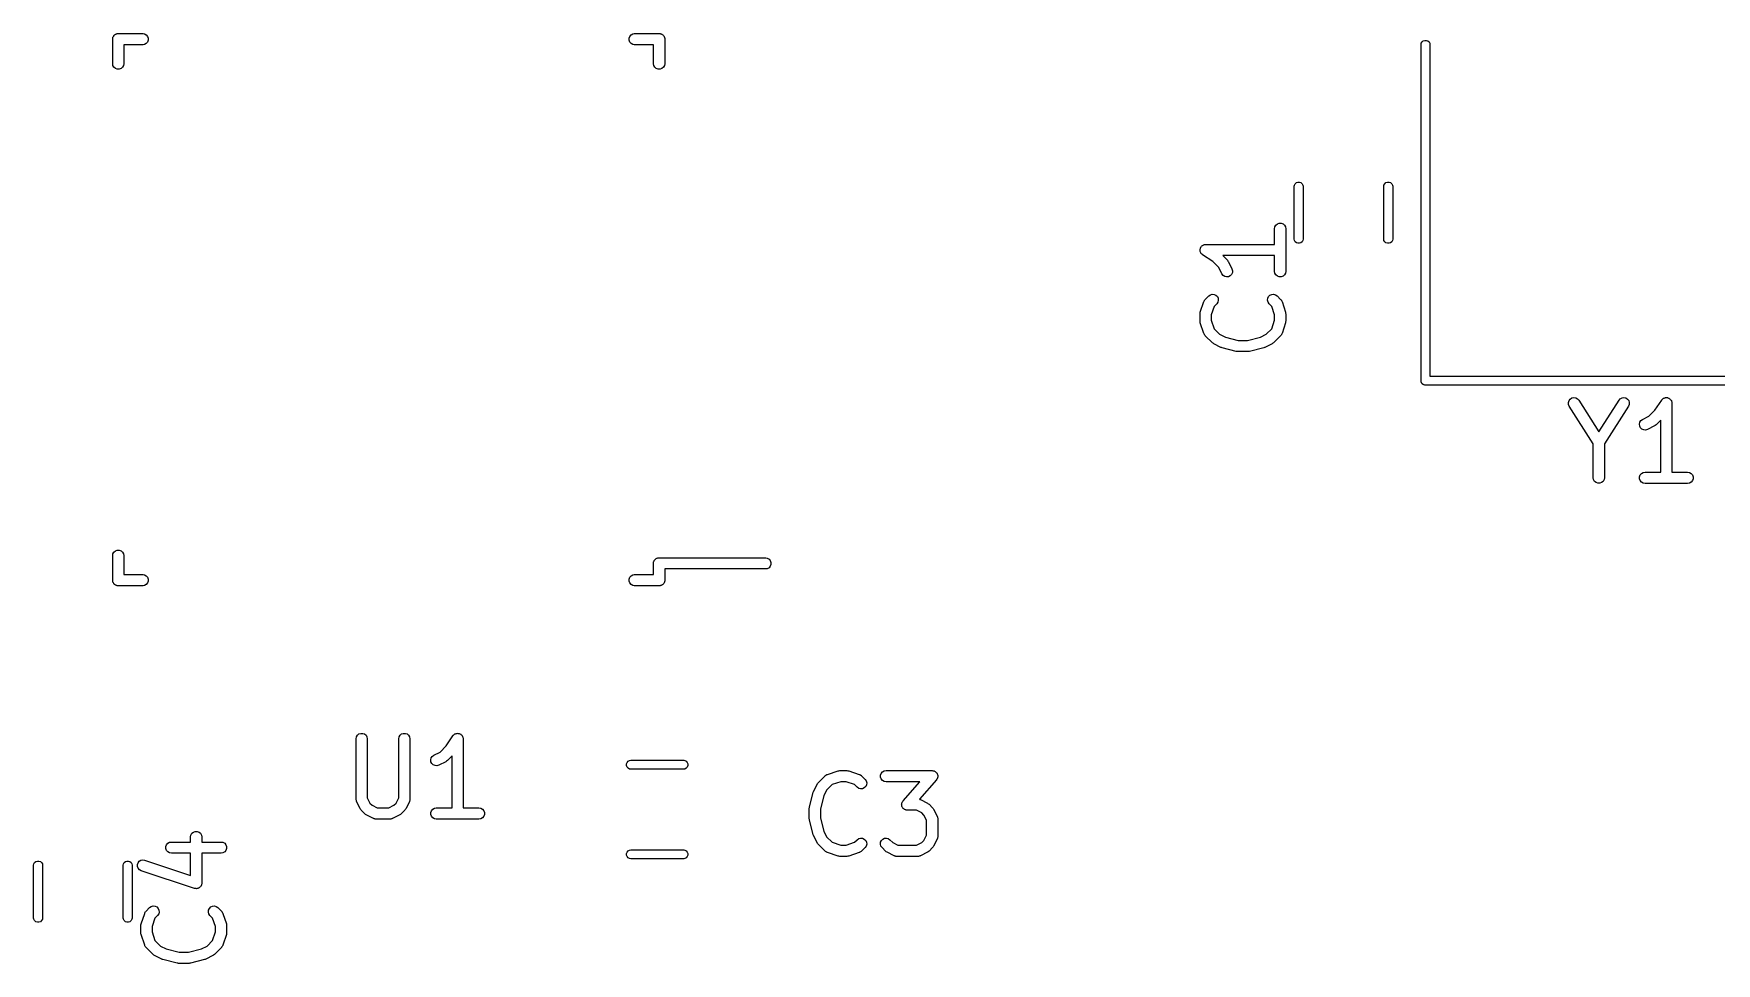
# Model space of a CAD drawing. Extents: x 98.6 to 159.3, y -134.1 to -91.
# Drawn here: x 98.64 to 121.2, y -104.56 to -92.1 of the extents above; entities that cross this region are included whole.
import ezdxf

# ---------------------------------------------------------------- set-up
doc = ezdxf.new("R2010")
doc.units = 0
doc.header["$MEASUREMENT"] = 0
doc.layers.add('BLACK', color=7, linetype='CONTINUOUS')

msp = doc.modelspace()

# ---------------------------------------------------------------- linework, layer by layer
at = {"layer": 'BLACK', "linetype": 'CONTINUOUS'}
for p, q in [((99.7, -92.1618), (99.7023, -92.1555)), ((99.7, -92.1684), (99.7, -92.1618)), ((99.7, -92.5066), (99.7, -92.1684)), ((99.7, -92.1684), (99.7, -92.1684)), ((99.7023, -92.1555), (99.7034, -92.149)), ((99.7034, -92.149), (99.7068, -92.1432)), ((99.7068, -92.1432), (99.709, -92.1369)), ((99.709, -92.1369), (99.7133, -92.1318)), ((99.7133, -92.1318), (99.7167, -92.126)), ((99.7167, -92.126), (99.7218, -92.1218)), ((99.7218, -92.1218), (99.726, -92.1167)), ((99.726, -92.1167), (99.7318, -92.1133)), ((99.7318, -92.1133), (99.7369, -92.109)), ((99.7369, -92.109), (99.7432, -92.1068)), ((99.7432, -92.1068), (99.749, -92.1034)), ((99.749, -92.1034), (99.7555, -92.1023)), ((99.7555, -92.1023), (99.7618, -92.1)), ((99.7618, -92.1), (99.7684, -92.1)), ((99.7684, -92.1), (99.7684, -92.1)), ((99.7684, -92.1), (100.107, -92.1)), ((100.107, -92.25), (99.85, -92.25)), ((99.85, -92.25), (99.85, -92.5066)), ((100.107, -92.1), (100.126, -92.1034)), ((100.126, -92.2466), (100.107, -92.25)), ((100.126, -92.1034), (100.149, -92.1167)), ((100.149, -92.2333), (100.126, -92.2466)), ((100.149, -92.1167), (100.166, -92.1369)), ((100.166, -92.2131), (100.149, -92.2333)), ((100.166, -92.1369), (100.175, -92.1618)), ((100.175, -92.1882), (100.166, -92.2131)), ((100.175, -92.1618), (100.175, -92.1882)), ((106.625, -92.1618), (106.634, -92.1369)), ((106.625, -92.1882), (106.625, -92.1618)), ((106.634, -92.2131), (106.625, -92.1882)), ((106.634, -92.1369), (106.651, -92.1167)), ((106.651, -92.2333), (106.634, -92.2131)), ((106.651, -92.1167), (106.674, -92.1034)), ((106.674, -92.2466), (106.651, -92.2333)), ((106.674, -92.1034), (106.693, -92.1)), ((106.693, -92.25), (106.674, -92.2466)), ((106.693, -92.1), (107.032, -92.1)), ((106.95, -92.25), (106.693, -92.25)), ((106.95, -92.5066), (106.95, -92.25)), ((107.032, -92.1), (107.038, -92.1)), ((107.032, -92.1), (107.032, -92.1)), ((107.038, -92.1), (107.044, -92.1023)), ((107.044, -92.1023), (107.051, -92.1034)), ((107.051, -92.1034), (107.057, -92.1068)), ((107.057, -92.1068), (107.063, -92.109)), ((107.063, -92.109), (107.068, -92.1133)), ((107.068, -92.1133), (107.074, -92.1167)), ((107.074, -92.1167), (107.078, -92.1218)), ((107.078, -92.1218), (107.083, -92.126)), ((107.083, -92.126), (107.087, -92.1318)), ((107.087, -92.1318), (107.091, -92.1369)), ((107.091, -92.1369), (107.093, -92.1432)), ((107.093, -92.1432), (107.097, -92.149)), ((107.097, -92.149), (107.098, -92.1555)), ((107.098, -92.1555), (107.1, -92.1618)), ((107.1, -92.1618), (107.1, -92.1684)), ((107.1, -92.1684), (107.1, -92.1684)), ((107.1, -92.1684), (107.1, -92.5066)), ((117.24, -92.2448), (117.243, -92.2292)), ((117.24, -96.7394), (117.24, -92.2448)), ((117.243, -92.2292), (117.253, -92.2108)), ((117.253, -92.2108), (117.27, -92.1972)), ((117.27, -92.1972), (117.289, -92.19)), ((117.289, -92.19), (117.311, -92.19)), ((117.311, -92.19), (117.33, -92.1972)), ((117.33, -92.1972), (117.347, -92.2108)), ((117.347, -92.2108), (117.357, -92.2292)), ((117.357, -92.2292), (117.36, -92.2448)), ((117.36, -92.2448), (117.36, -96.69)), ((99.7034, -92.526), (99.7, -92.5066)), ((99.7167, -92.549), (99.7034, -92.526)), ((99.7369, -92.566), (99.7167, -92.549)), ((99.7618, -92.575), (99.7369, -92.566)), ((99.7882, -92.575), (99.7618, -92.575)), ((99.8131, -92.566), (99.7882, -92.575)), ((99.8333, -92.549), (99.8131, -92.566)), ((99.8466, -92.526), (99.8333, -92.549)), ((99.85, -92.5066), (99.8466, -92.526)), ((106.953, -92.526), (106.95, -92.5066)), ((106.967, -92.549), (106.953, -92.526)), ((106.987, -92.566), (106.967, -92.549)), ((107.012, -92.575), (106.987, -92.566)), ((107.038, -92.575), (107.012, -92.575)), ((107.063, -92.566), (107.038, -92.575)), ((107.083, -92.549), (107.063, -92.566)), ((107.097, -92.526), (107.083, -92.549)), ((107.1, -92.5066), (107.097, -92.526)), ((115.54, -94.1448), (115.543, -94.1292)), ((115.54, -94.8552), (115.54, -94.1448)), ((115.543, -94.1292), (115.553, -94.1108)), ((115.553, -94.1108), (115.57, -94.0972)), ((115.57, -94.0972), (115.589, -94.09)), ((115.589, -94.09), (115.611, -94.09)), ((115.611, -94.09), (115.63, -94.0972)), ((115.63, -94.0972), (115.647, -94.1108)), ((115.647, -94.1108), (115.657, -94.1292)), ((115.657, -94.1292), (115.66, -94.1448)), ((115.66, -94.1448), (115.66, -94.8552)), ((116.74, -94.1448), (116.743, -94.1292)), ((116.74, -94.8552), (116.74, -94.1448)), ((116.743, -94.1292), (116.753, -94.1108)), ((116.753, -94.1108), (116.77, -94.0972)), ((116.77, -94.0972), (116.789, -94.09)), ((116.789, -94.09), (116.811, -94.09)), ((116.811, -94.09), (116.83, -94.0972)), ((116.83, -94.0972), (116.847, -94.1108)), ((116.847, -94.1108), (116.857, -94.1292)), ((116.857, -94.1292), (116.86, -94.1448)), ((116.86, -94.1448), (116.86, -94.8552)), ((115.277, -94.7143), (115.282, -94.6886)), ((115.277, -94.925), (115.277, -94.7143)), ((115.282, -94.6886), (115.295, -94.6661)), ((115.295, -94.6661), (115.315, -94.6493)), ((115.315, -94.6493), (115.339, -94.6404)), ((115.339, -94.6404), (115.365, -94.6404)), ((115.365, -94.6404), (115.39, -94.6493)), ((115.39, -94.6493), (115.41, -94.6661)), ((115.41, -94.6661), (115.423, -94.6886)), ((115.423, -94.6886), (115.427, -94.7143)), ((115.427, -94.7143), (115.427, -95.2857)), ((114.282, -94.9786), (114.284, -94.9699)), ((114.284, -94.9699), (114.286, -94.9664)), ((114.286, -94.9664), (114.287, -94.9625)), ((114.287, -94.9625), (114.293, -94.9556)), ((114.293, -94.9556), (114.298, -94.9482)), ((114.298, -94.9482), (114.301, -94.9457)), ((114.301, -94.9457), (114.304, -94.9425)), ((114.304, -94.9425), (114.312, -94.9381)), ((114.312, -94.9381), (114.319, -94.9328)), ((114.319, -94.9328), (114.323, -94.9316)), ((114.323, -94.9316), (114.327, -94.9295)), ((114.327, -94.9295), (114.336, -94.928)), ((114.336, -94.928), (114.344, -94.9255)), ((114.344, -94.9255), (114.348, -94.9257)), ((114.348, -94.9257), (114.352, -94.925)), ((114.352, -94.925), (115.277, -94.925)), ((115.543, -94.8708), (115.54, -94.8552)), ((115.553, -94.8892), (115.543, -94.8708)), ((115.57, -94.9028), (115.553, -94.8892)), ((115.589, -94.91), (115.57, -94.9028)), ((115.611, -94.91), (115.589, -94.91)), ((115.63, -94.9028), (115.611, -94.91)), ((115.647, -94.8892), (115.63, -94.9028)), ((115.657, -94.8708), (115.647, -94.8892)), ((115.66, -94.8552), (115.657, -94.8708)), ((116.743, -94.8708), (116.74, -94.8552)), ((116.753, -94.8892), (116.743, -94.8708)), ((116.77, -94.9028), (116.753, -94.8892)), ((116.789, -94.91), (116.77, -94.9028)), ((116.811, -94.91), (116.789, -94.91)), ((116.83, -94.9028), (116.811, -94.91)), ((116.847, -94.8892), (116.83, -94.9028)), ((116.857, -94.8708), (116.847, -94.8892)), ((116.86, -94.8552), (116.857, -94.8708)), ((114.278, -94.9952), (114.279, -94.9911)), ((114.279, -95.0041), (114.278, -94.9952)), ((114.279, -94.987), (114.282, -94.9786)), ((114.279, -94.9911), (114.279, -94.987)), ((114.279, -95.013), (114.279, -95.0041)), ((114.28, -95.0169), (114.279, -95.013)), ((114.28, -95.0211), (114.28, -95.0169)), ((114.284, -95.0291), (114.28, -95.0211)), ((114.287, -95.0375), (114.284, -95.0291)), ((114.29, -95.0407), (114.287, -95.0375)), ((114.292, -95.0444), (114.29, -95.0407)), ((114.298, -95.0506), (114.292, -95.0444)), ((114.304, -95.0575), (114.298, -95.0506)), ((114.308, -95.0595), (114.304, -95.0575)), ((114.311, -95.0624), (114.308, -95.0595)), ((114.447, -95.1535), (114.311, -95.0624)), ((114.529, -95.2349), (114.447, -95.1535)), ((115.277, -95.075), (114.581, -95.075)), ((114.581, -95.075), (114.644, -95.1374)), ((114.644, -95.1374), (114.65, -95.1473)), ((114.65, -95.1473), (114.658, -95.1569)), ((114.658, -95.1569), (114.705, -95.2522)), ((115.277, -95.2857), (115.277, -95.075)), ((114.571, -95.3193), (114.529, -95.2349)), ((114.587, -95.3402), (114.571, -95.3193)), ((114.608, -95.3545), (114.587, -95.3402)), ((114.634, -95.3606), (114.608, -95.3545)), ((114.659, -95.3576), (114.634, -95.3606)), ((114.683, -95.346), (114.659, -95.3576)), ((114.701, -95.327), (114.683, -95.346)), ((114.711, -95.3031), (114.701, -95.327)), ((114.705, -95.2522), (114.713, -95.2771)), ((114.713, -95.2771), (114.711, -95.3031)), ((115.282, -95.3114), (115.277, -95.2857)), ((115.295, -95.3339), (115.282, -95.3114)), ((115.315, -95.3507), (115.295, -95.3339)), ((115.339, -95.3596), (115.315, -95.3507)), ((115.365, -95.3596), (115.339, -95.3596)), ((115.39, -95.3507), (115.365, -95.3596)), ((115.41, -95.3339), (115.39, -95.3507)), ((115.423, -95.3114), (115.41, -95.3339)), ((115.427, -95.2857), (115.423, -95.3114)), ((114.347, -95.6613), (114.395, -95.6136)), ((114.395, -95.6136), (114.416, -95.5987)), ((114.416, -95.5987), (114.441, -95.592)), ((114.441, -95.592), (114.467, -95.5942)), ((114.467, -95.5942), (114.491, -95.6052)), ((114.491, -95.6052), (114.509, -95.6236)), ((114.509, -95.6236), (114.52, -95.6473)), ((114.52, -95.6473), (114.522, -95.6732)), ((115.182, -95.6732), (115.185, -95.6473)), ((115.185, -95.6473), (115.196, -95.6236)), ((115.196, -95.6236), (115.214, -95.6052)), ((115.214, -95.6052), (115.238, -95.5942)), ((115.238, -95.5942), (115.264, -95.592)), ((115.264, -95.592), (115.289, -95.5987)), ((115.289, -95.5987), (115.31, -95.6136)), ((115.31, -95.6136), (115.358, -95.6613)), ((114.277, -95.8571), (114.279, -95.8453)), ((114.277, -95.9524), (114.277, -95.8571)), ((114.279, -95.8453), (114.281, -95.8334)), ((114.281, -95.8334), (114.329, -95.6906)), ((114.329, -95.6906), (114.331, -95.6868)), ((114.331, -95.6868), (114.332, -95.6826)), ((114.332, -95.6826), (114.337, -95.6754)), ((114.337, -95.6754), (114.341, -95.6677)), ((114.341, -95.6677), (114.344, -95.6648)), ((114.344, -95.6648), (114.347, -95.6613)), ((114.466, -95.7548), (114.427, -95.8693)), ((114.427, -95.8693), (114.427, -95.9402)), ((114.501, -95.7197), (114.466, -95.7548)), ((114.516, -95.6984), (114.501, -95.7197)), ((114.522, -95.6732), (114.516, -95.6984)), ((115.189, -95.6984), (115.182, -95.6732)), ((115.204, -95.7197), (115.189, -95.6984)), ((115.239, -95.7548), (115.204, -95.7197)), ((115.277, -95.8693), (115.239, -95.7548)), ((115.277, -95.9402), (115.277, -95.8693)), ((115.358, -95.6613), (115.36, -95.6648)), ((115.36, -95.6648), (115.364, -95.6677)), ((115.364, -95.6677), (115.368, -95.6754)), ((115.368, -95.6754), (115.373, -95.6826)), ((115.373, -95.6826), (115.374, -95.6868)), ((115.374, -95.6868), (115.376, -95.6906)), ((115.376, -95.6906), (115.424, -95.8334)), ((115.424, -95.8334), (115.425, -95.8453)), ((115.425, -95.8453), (115.427, -95.8571)), ((115.427, -95.8571), (115.427, -95.9524)), ((114.279, -95.9642), (114.277, -95.9524)), ((114.281, -95.9761), (114.279, -95.9642)), ((114.329, -96.119), (114.281, -95.9761)), ((114.427, -95.9402), (114.466, -96.0547)), ((114.466, -96.0547), (114.54, -96.1288)), ((115.165, -96.1288), (115.239, -96.0547)), ((115.239, -96.0547), (115.277, -95.9402)), ((115.424, -95.9761), (115.376, -96.119)), ((115.425, -95.9642), (115.424, -95.9761)), ((115.427, -95.9524), (115.425, -95.9642)), ((114.331, -96.1228), (114.329, -96.119)), ((114.332, -96.1269), (114.331, -96.1228)), ((114.337, -96.1341), (114.332, -96.1269)), ((114.341, -96.1419), (114.337, -96.1341)), ((114.344, -96.1447), (114.341, -96.1419)), ((114.347, -96.1483), (114.344, -96.1447)), ((114.442, -96.2435), (114.347, -96.1483)), ((114.452, -96.2504), (114.442, -96.2435)), ((114.462, -96.2576), (114.452, -96.2504)), ((114.557, -96.3052), (114.462, -96.2576)), ((114.54, -96.1288), (114.617, -96.1673)), ((114.565, -96.3075), (114.557, -96.3052)), ((114.572, -96.3109), (114.565, -96.3075)), ((114.763, -96.3585), (114.572, -96.3109)), ((114.617, -96.1673), (114.79, -96.2107)), ((114.79, -96.2107), (114.915, -96.2107)), ((114.915, -96.2107), (115.088, -96.1673)), ((115.132, -96.3109), (114.942, -96.3585)), ((115.088, -96.1673), (115.165, -96.1288)), ((115.14, -96.3075), (115.132, -96.3109)), ((115.148, -96.3052), (115.14, -96.3075)), ((115.243, -96.2576), (115.148, -96.3052)), ((115.253, -96.2504), (115.243, -96.2576)), ((115.263, -96.2435), (115.253, -96.2504)), ((115.358, -96.1483), (115.263, -96.2435)), ((115.36, -96.1447), (115.358, -96.1483)), ((115.364, -96.1419), (115.36, -96.1447)), ((115.368, -96.1341), (115.364, -96.1419)), ((115.373, -96.1269), (115.368, -96.1341)), ((115.374, -96.1228), (115.373, -96.1269)), ((115.376, -96.119), (115.374, -96.1228)), ((114.772, -96.3591), (114.763, -96.3585)), ((114.781, -96.3607), (114.772, -96.3591)), ((114.924, -96.3607), (114.781, -96.3607)), ((114.933, -96.3591), (114.924, -96.3607)), ((114.942, -96.3585), (114.933, -96.3591)), ((117.24, -96.7606), (117.24, -96.7394)), ((117.242, -96.7656), (117.24, -96.7606)), ((117.243, -96.7708), (117.242, -96.7656)), ((117.245, -96.7754), (117.243, -96.7708)), ((117.247, -96.7805), (117.245, -96.7754)), ((117.36, -96.69), (122.705, -96.69)), ((117.251, -96.7845), (117.247, -96.7805)), ((117.253, -96.7892), (117.251, -96.7845)), ((117.257, -96.7926), (117.253, -96.7892)), ((117.261, -96.7967), (117.257, -96.7926)), ((117.265, -96.7993), (117.261, -96.7967)), ((117.27, -96.8028), (117.265, -96.7993)), ((117.275, -96.8046), (117.27, -96.8028)), ((117.279, -96.8073), (117.275, -96.8046)), ((117.284, -96.8082), (117.279, -96.8073)), ((117.289, -96.81), (117.284, -96.8082)), ((117.295, -96.81), (117.289, -96.81)), ((122.705, -96.81), (117.295, -96.81)), ((117.295, -96.81), (117.295, -96.81)), ((119.224, -97.0177), (119.24, -96.9971)), ((119.24, -96.9971), (119.262, -96.9831)), ((119.262, -96.9831), (119.287, -96.9774)), ((119.287, -96.9774), (119.313, -96.9809)), ((119.313, -96.9809), (119.336, -96.9929)), ((119.336, -96.9929), (119.354, -97.0121)), ((119.894, -97.0121), (119.911, -96.9929)), ((119.911, -96.9929), (119.935, -96.9809)), ((119.935, -96.9809), (119.96, -96.9774)), ((119.96, -96.9774), (119.986, -96.9831)), ((119.986, -96.9831), (120.008, -96.9971)), ((120.008, -96.9971), (120.024, -97.0177)), ((120.471, -97.0042), (120.478, -96.9984)), ((120.478, -96.9984), (120.484, -96.9919)), ((120.484, -96.9919), (120.488, -96.9901)), ((120.488, -96.9901), (120.491, -96.9874)), ((120.491, -96.9874), (120.499, -96.9844)), ((120.499, -96.9844), (120.508, -96.9804)), ((120.508, -96.9804), (120.512, -96.9799)), ((120.512, -96.9799), (120.516, -96.9785)), ((120.516, -96.9785), (120.524, -96.9785)), ((120.524, -96.9785), (120.533, -96.9775)), ((120.533, -96.9775), (120.537, -96.9785)), ((120.537, -96.9785), (120.542, -96.9785)), ((120.542, -96.9785), (120.55, -96.9816)), ((120.55, -96.9816), (120.559, -96.9837)), ((120.559, -96.9837), (120.562, -96.986)), ((120.562, -96.986), (120.566, -96.9874)), ((120.566, -96.9874), (120.573, -96.9932)), ((120.573, -96.9932), (120.58, -96.9981)), ((120.58, -96.9981), (120.583, -97.0015)), ((120.583, -97.0015), (120.586, -97.0042)), ((119.216, -97.0426), (119.224, -97.0177)), ((119.217, -97.0686), (119.216, -97.0426)), ((119.227, -97.0926), (119.217, -97.0686)), ((119.549, -97.598), (119.227, -97.0926)), ((119.354, -97.0121), (119.624, -97.4365)), ((119.624, -97.4365), (119.894, -97.0121)), ((120.02, -97.0926), (119.699, -97.598)), ((120.03, -97.0686), (120.02, -97.0926)), ((120.024, -97.0177), (120.031, -97.0426)), ((120.031, -97.0426), (120.03, -97.0686)), ((120.209, -97.271), (120.294, -97.2288)), ((120.294, -97.2288), (120.375, -97.1475)), ((120.375, -97.1475), (120.466, -97.0108)), ((120.466, -97.0108), (120.469, -97.0078)), ((120.469, -97.0078), (120.471, -97.0042)), ((120.586, -97.0042), (120.59, -97.0119)), ((120.59, -97.0119), (120.596, -97.0191)), ((120.596, -97.0191), (120.597, -97.0231)), ((120.597, -97.0231), (120.599, -97.0267)), ((120.599, -97.0267), (120.601, -97.0355)), ((120.601, -97.0355), (120.603, -97.0441)), ((120.603, -97.0441), (120.603, -97.0483)), ((120.603, -97.0483), (120.604, -97.0524)), ((120.604, -97.0524), (120.604, -97.9774)), ((120.168, -97.3336), (120.174, -97.3083)), ((120.171, -97.3595), (120.168, -97.3336)), ((120.183, -97.3828), (120.171, -97.3595)), ((120.174, -97.3083), (120.188, -97.2865)), ((120.202, -97.4007), (120.183, -97.3828)), ((120.188, -97.2865), (120.209, -97.271)), ((120.225, -97.411), (120.202, -97.4007)), ((120.251, -97.4126), (120.225, -97.411)), ((120.276, -97.4052), (120.251, -97.4126)), ((120.372, -97.3576), (120.276, -97.4052)), ((120.381, -97.3504), (120.372, -97.3576)), ((120.391, -97.3435), (120.381, -97.3504)), ((120.454, -97.2811), (120.391, -97.3435)), ((120.454, -97.9774), (120.454, -97.2811)), ((119.549, -98.0524), (119.549, -97.598)), ((119.699, -97.598), (119.699, -98.0524)), ((119.553, -98.078), (119.549, -98.0524)), ((119.566, -98.1006), (119.553, -98.078)), ((119.586, -98.1173), (119.566, -98.1006)), ((119.611, -98.1262), (119.586, -98.1173)), ((119.637, -98.1262), (119.611, -98.1262)), ((119.661, -98.1173), (119.637, -98.1262)), ((119.681, -98.1006), (119.661, -98.1173)), ((119.694, -98.078), (119.681, -98.1006)), ((119.699, -98.0524), (119.694, -98.078)), ((120.169, -98.0394), (120.178, -98.0149)), ((120.169, -98.0654), (120.169, -98.0394)), ((120.178, -98.0899), (120.169, -98.0654)), ((120.178, -98.0149), (120.195, -97.9949)), ((120.195, -98.1098), (120.178, -98.0899)), ((120.195, -97.9949), (120.217, -97.9819)), ((120.217, -98.1229), (120.195, -98.1098)), ((120.217, -97.9819), (120.243, -97.9774)), ((120.243, -98.1274), (120.217, -98.1229)), ((120.243, -97.9774), (120.454, -97.9774)), ((120.814, -98.1274), (120.243, -98.1274)), ((120.604, -97.9774), (120.814, -97.9774)), ((120.814, -97.9774), (120.84, -97.9819)), ((120.84, -98.1229), (120.814, -98.1274)), ((120.84, -97.9819), (120.862, -97.9949)), ((120.862, -98.1098), (120.84, -98.1229)), ((120.862, -97.9949), (120.879, -98.0149)), ((120.879, -98.0899), (120.862, -98.1098)), ((120.879, -98.0149), (120.888, -98.0394)), ((120.888, -98.0654), (120.879, -98.0899)), ((120.888, -98.0394), (120.888, -98.0654)), ((99.7167, -99.051), (99.7369, -99.034)), ((99.7369, -99.034), (99.7618, -99.025)), ((99.7618, -99.025), (99.7882, -99.025)), ((99.7882, -99.025), (99.8131, -99.034)), ((99.8131, -99.034), (99.8333, -99.051)), ((99.7, -99.0934), (99.7034, -99.074)), ((99.7, -99.4316), (99.7, -99.0934)), ((99.7034, -99.074), (99.7167, -99.051)), ((99.8333, -99.051), (99.8466, -99.074)), ((99.8466, -99.074), (99.85, -99.0934)), ((99.85, -99.0934), (99.85, -99.35)), ((106.95, -99.1868), (106.952, -99.1805)), ((106.95, -99.1934), (106.95, -99.1868)), ((106.95, -99.35), (106.95, -99.1934)), ((106.952, -99.1805), (106.953, -99.174)), ((106.953, -99.174), (106.957, -99.1682)), ((106.957, -99.1682), (106.959, -99.1619)), ((106.959, -99.1619), (106.963, -99.1568)), ((106.963, -99.1568), (106.967, -99.151)), ((106.967, -99.151), (106.972, -99.1468)), ((106.972, -99.1468), (106.976, -99.1417)), ((106.976, -99.1417), (106.982, -99.1383)), ((106.982, -99.1383), (106.987, -99.134)), ((106.987, -99.134), (106.993, -99.1318)), ((106.993, -99.1318), (106.999, -99.1284)), ((106.999, -99.1284), (107.006, -99.1273)), ((107.006, -99.1273), (107.012, -99.125)), ((107.012, -99.125), (107.018, -99.125)), ((107.018, -99.125), (107.018, -99.125)), ((107.018, -99.125), (108.457, -99.125)), ((108.457, -99.125), (108.476, -99.1284)), ((108.476, -99.1284), (108.499, -99.1417)), ((108.499, -99.2583), (108.476, -99.2716)), ((108.499, -99.1417), (108.516, -99.1619)), ((108.516, -99.2381), (108.499, -99.2583)), ((108.516, -99.1619), (108.525, -99.1868)), ((108.525, -99.2132), (108.516, -99.2381)), ((108.525, -99.1868), (108.525, -99.2132)), ((99.7, -99.4382), (99.7, -99.4316)), ((99.7, -99.4316), (99.7, -99.4316)), ((99.7023, -99.4445), (99.7, -99.4382)), ((99.7034, -99.451), (99.7023, -99.4445)), ((99.7068, -99.4568), (99.7034, -99.451)), ((99.709, -99.4631), (99.7068, -99.4568)), ((99.7133, -99.4682), (99.709, -99.4631)), ((99.7167, -99.474), (99.7133, -99.4682)), ((99.7218, -99.4782), (99.7167, -99.474)), ((99.726, -99.4833), (99.7218, -99.4782)), ((99.7318, -99.4867), (99.726, -99.4833)), ((99.85, -99.35), (100.107, -99.35)), ((100.107, -99.35), (100.126, -99.3534)), ((100.126, -99.3534), (100.149, -99.3667)), ((100.149, -99.4833), (100.126, -99.4966)), ((100.149, -99.3667), (100.166, -99.3869)), ((100.166, -99.4631), (100.149, -99.4833)), ((100.166, -99.3869), (100.175, -99.4118)), ((100.175, -99.4382), (100.166, -99.4631)), ((100.175, -99.4118), (100.175, -99.4382)), ((106.625, -99.4118), (106.634, -99.3869)), ((106.625, -99.4382), (106.625, -99.4118)), ((106.634, -99.4631), (106.625, -99.4382)), ((106.634, -99.3869), (106.651, -99.3667)), ((106.651, -99.4833), (106.634, -99.4631)), ((106.651, -99.3667), (106.674, -99.3534)), ((106.674, -99.4966), (106.651, -99.4833)), ((106.674, -99.3534), (106.693, -99.35)), ((106.693, -99.35), (106.95, -99.35)), ((107.074, -99.4833), (107.068, -99.4867)), ((107.078, -99.4782), (107.074, -99.4833)), ((107.083, -99.474), (107.078, -99.4782)), ((107.087, -99.4682), (107.083, -99.474)), ((107.091, -99.4631), (107.087, -99.4682)), ((107.093, -99.4568), (107.091, -99.4631)), ((107.097, -99.451), (107.093, -99.4568)), ((107.098, -99.4445), (107.097, -99.451)), ((107.1, -99.4382), (107.098, -99.4445)), ((108.457, -99.275), (107.1, -99.275)), ((107.1, -99.275), (107.1, -99.4316)), ((107.1, -99.4316), (107.1, -99.4316)), ((107.1, -99.4316), (107.1, -99.4382)), ((108.476, -99.2716), (108.457, -99.275)), ((99.7369, -99.491), (99.7318, -99.4867)), ((99.7432, -99.4932), (99.7369, -99.491)), ((99.749, -99.4966), (99.7432, -99.4932)), ((99.7555, -99.4977), (99.749, -99.4966)), ((99.7618, -99.5), (99.7555, -99.4977)), ((99.7684, -99.5), (99.7618, -99.5)), ((100.107, -99.5), (99.7684, -99.5)), ((99.7684, -99.5), (99.7684, -99.5)), ((100.126, -99.4966), (100.107, -99.5)), ((106.693, -99.5), (106.674, -99.4966)), ((107.032, -99.5), (106.693, -99.5)), ((107.038, -99.5), (107.032, -99.5)), ((107.032, -99.5), (107.032, -99.5)), ((107.044, -99.4977), (107.038, -99.5)), ((107.051, -99.4966), (107.044, -99.4977)), ((107.057, -99.4932), (107.051, -99.4966)), ((107.063, -99.491), (107.057, -99.4932)), ((107.068, -99.4867), (107.063, -99.491)), ((102.968, -101.527), (102.981, -101.504)), ((102.981, -101.504), (103.001, -101.487)), ((103.001, -101.487), (103.025, -101.479)), ((103.025, -101.479), (103.051, -101.479)), ((103.051, -101.479), (103.076, -101.487)), ((103.076, -101.487), (103.096, -101.504)), ((103.096, -101.504), (103.109, -101.527)), ((103.539, -101.527), (103.552, -101.504)), ((103.552, -101.504), (103.572, -101.487)), ((103.572, -101.487), (103.596, -101.479)), ((103.596, -101.479), (103.623, -101.479)), ((103.623, -101.479), (103.647, -101.487)), ((103.647, -101.487), (103.667, -101.504)), ((103.667, -101.504), (103.68, -101.527)), ((104.17, -101.647), (104.261, -101.511)), ((104.261, -101.511), (104.264, -101.508)), ((104.264, -101.508), (104.266, -101.504)), ((104.266, -101.504), (104.273, -101.498)), ((104.273, -101.498), (104.279, -101.492)), ((104.279, -101.492), (104.283, -101.49)), ((104.283, -101.49), (104.286, -101.487)), ((104.286, -101.487), (104.295, -101.484)), ((104.295, -101.484), (104.303, -101.48)), ((104.303, -101.48), (104.307, -101.48)), ((104.307, -101.48), (104.311, -101.479)), ((104.311, -101.479), (104.32, -101.479)), ((104.32, -101.479), (104.329, -101.478)), ((104.329, -101.478), (104.333, -101.479)), ((104.333, -101.479), (104.337, -101.479)), ((104.337, -101.479), (104.345, -101.482)), ((104.345, -101.482), (104.354, -101.484)), ((104.354, -101.484), (104.357, -101.486)), ((104.357, -101.486), (104.361, -101.487)), ((104.361, -101.487), (104.368, -101.493)), ((104.368, -101.493), (104.376, -101.498)), ((104.376, -101.498), (104.378, -101.502)), ((104.378, -101.502), (104.381, -101.504)), ((104.381, -101.504), (104.386, -101.512)), ((104.386, -101.512), (104.391, -101.519)), ((102.963, -101.552), (102.968, -101.527)), ((102.963, -102.362), (102.963, -101.552)), ((103.109, -101.527), (103.113, -101.552)), ((103.113, -101.552), (103.113, -102.344)), ((103.535, -101.552), (103.539, -101.527)), ((103.535, -102.344), (103.535, -101.552)), ((103.68, -101.527), (103.685, -101.552)), ((103.685, -101.552), (103.685, -102.362)), ((104.005, -101.771), (104.089, -101.729)), ((104.089, -101.729), (104.17, -101.647)), ((104.391, -101.519), (104.392, -101.523)), ((104.392, -101.523), (104.394, -101.527)), ((104.394, -101.527), (104.396, -101.536)), ((104.396, -101.536), (104.398, -101.544)), ((104.398, -101.544), (104.398, -101.548)), ((104.398, -101.548), (104.399, -101.552)), ((104.399, -101.552), (104.399, -102.477)), ((103.963, -101.834), (103.969, -101.808)), ((103.966, -101.859), (103.963, -101.834)), ((103.978, -101.883), (103.966, -101.859)), ((103.969, -101.808), (103.984, -101.787)), ((103.997, -101.901), (103.978, -101.883)), ((103.984, -101.787), (104.005, -101.771)), ((104.021, -101.911), (103.997, -101.901)), ((104.047, -101.913), (104.021, -101.911)), ((104.072, -101.905), (104.047, -101.913)), ((104.167, -101.858), (104.072, -101.905)), ((104.177, -101.85), (104.167, -101.858)), ((104.186, -101.844), (104.177, -101.85)), ((104.249, -101.781), (104.186, -101.844)), ((104.249, -102.477), (104.249, -101.781)), ((106.59, -101.889), (106.597, -101.87)), ((106.59, -101.911), (106.59, -101.889)), ((106.597, -101.93), (106.59, -101.911)), ((106.597, -101.87), (106.611, -101.853)), ((106.611, -101.947), (106.597, -101.93)), ((106.611, -101.853), (106.629, -101.843)), ((106.629, -101.957), (106.611, -101.947)), ((106.629, -101.843), (106.645, -101.84)), ((106.645, -101.96), (106.629, -101.957)), ((106.645, -101.84), (107.355, -101.84)), ((107.355, -101.96), (106.645, -101.96)), ((107.355, -101.84), (107.371, -101.843)), ((107.371, -101.957), (107.355, -101.96)), ((107.371, -101.843), (107.389, -101.853)), ((107.389, -101.947), (107.371, -101.957)), ((107.389, -101.853), (107.403, -101.87)), ((107.403, -101.93), (107.389, -101.947)), ((107.403, -101.87), (107.41, -101.889)), ((107.41, -101.911), (107.403, -101.93)), ((107.41, -101.889), (107.41, -101.911)), ((109.095, -102.257), (109.142, -102.162)), ((109.142, -102.162), (109.15, -102.152)), ((109.15, -102.152), (109.156, -102.142)), ((109.156, -102.142), (109.252, -102.047)), ((109.252, -102.047), (109.255, -102.044)), ((109.255, -102.044), (109.258, -102.041)), ((109.258, -102.041), (109.266, -102.037)), ((109.266, -102.037), (109.273, -102.032)), ((109.345, -102.166), (109.271, -102.24)), ((109.273, -102.032), (109.277, -102.031)), ((109.277, -102.031), (109.281, -102.029)), ((109.281, -102.029), (109.424, -101.981)), ((109.46, -102.127), (109.345, -102.166)), ((109.424, -101.981), (109.436, -101.979)), ((109.436, -101.979), (109.448, -101.977)), ((109.448, -101.977), (109.543, -101.977)), ((109.531, -102.127), (109.46, -102.127)), ((109.645, -102.166), (109.531, -102.127)), ((109.543, -101.977), (109.555, -101.979)), ((109.555, -101.979), (109.567, -101.981)), ((109.567, -101.981), (109.709, -102.029)), ((109.68, -102.201), (109.645, -102.166)), ((109.709, -102.029), (109.713, -102.031)), ((109.713, -102.031), (109.717, -102.032)), ((109.717, -102.032), (109.725, -102.037)), ((109.725, -102.037), (109.732, -102.041)), ((109.732, -102.041), (109.735, -102.044)), ((109.735, -102.044), (109.739, -102.047)), ((109.739, -102.047), (109.786, -102.095)), ((109.795, -102.191), (109.776, -102.209)), ((109.786, -102.095), (109.801, -102.116)), ((109.806, -102.167), (109.795, -102.191)), ((109.801, -102.116), (109.808, -102.141)), ((109.808, -102.141), (109.806, -102.167)), ((109.993, -102.039), (110.002, -102.015)), ((109.993, -102.065), (109.993, -102.039)), ((110.002, -102.09), (109.993, -102.065)), ((110.002, -102.015), (110.018, -101.995)), ((110.018, -102.11), (110.002, -102.09)), ((110.018, -101.995), (110.041, -101.982)), ((110.041, -102.123), (110.018, -102.11)), ((110.041, -101.982), (110.067, -101.977)), ((110.067, -102.127), (110.041, -102.123)), ((110.067, -101.977), (110.686, -101.977)), ((110.52, -102.127), (110.067, -102.127)), ((110.296, -102.384), (110.52, -102.127)), ((110.742, -102.102), (110.515, -102.362)), ((110.686, -101.977), (110.693, -101.979)), ((110.693, -101.979), (110.7, -101.979)), ((110.7, -101.979), (110.706, -101.981)), ((110.706, -101.981), (110.711, -101.982)), ((110.711, -101.982), (110.718, -101.986)), ((110.718, -101.986), (110.725, -101.988)), ((110.725, -101.988), (110.729, -101.992)), ((110.729, -101.992), (110.734, -101.995)), ((110.734, -101.995), (110.739, -102.001)), ((110.739, -102.001), (110.744, -102.005)), ((110.746, -102.095), (110.742, -102.102)), ((110.744, -102.005), (110.747, -102.01)), ((110.751, -102.09), (110.746, -102.095)), ((110.747, -102.01), (110.751, -102.015)), ((110.751, -102.015), (110.753, -102.022)), ((110.753, -102.084), (110.751, -102.09)), ((110.753, -102.022), (110.757, -102.028)), ((110.756, -102.079), (110.753, -102.084)), ((110.757, -102.072), (110.756, -102.079)), ((110.757, -102.028), (110.758, -102.034)), ((110.76, -102.065), (110.757, -102.072)), ((110.758, -102.034), (110.76, -102.039)), ((110.76, -102.039), (110.76, -102.047)), ((110.76, -102.047), (110.761, -102.054)), ((110.761, -102.054), (110.76, -102.06)), ((110.76, -102.06), (110.76, -102.065)), ((102.964, -102.366), (102.963, -102.362)), ((102.964, -102.37), (102.964, -102.366)), ((102.966, -102.379), (102.964, -102.37)), ((102.968, -102.388), (102.966, -102.379)), ((102.97, -102.391), (102.968, -102.388)), ((102.971, -102.395), (102.97, -102.391)), ((103.019, -102.491), (102.971, -102.395)), ((103.113, -102.344), (103.147, -102.413)), ((103.147, -102.413), (103.178, -102.443)), ((103.47, -102.443), (103.5, -102.413)), ((103.5, -102.413), (103.535, -102.344)), ((103.677, -102.395), (103.629, -102.491)), ((103.678, -102.391), (103.677, -102.395)), ((103.68, -102.388), (103.678, -102.391)), ((103.682, -102.379), (103.68, -102.388)), ((103.684, -102.37), (103.682, -102.379)), ((103.685, -102.362), (103.684, -102.366)), ((103.684, -102.366), (103.684, -102.37)), ((109.042, -102.463), (109.089, -102.272)), ((109.089, -102.272), (109.092, -102.265)), ((109.092, -102.265), (109.095, -102.257)), ((109.233, -102.317), (109.189, -102.49)), ((109.271, -102.24), (109.233, -102.317)), ((109.702, -102.216), (109.68, -102.201)), ((109.727, -102.222), (109.702, -102.216)), ((109.753, -102.22), (109.727, -102.222)), ((109.776, -102.209), (109.753, -102.22)), ((110.279, -102.42), (110.281, -102.413)), ((110.281, -102.413), (110.282, -102.406)), ((110.282, -102.406), (110.285, -102.401)), ((110.285, -102.401), (110.287, -102.396)), ((110.287, -102.396), (110.292, -102.39)), ((110.292, -102.39), (110.296, -102.384)), ((110.515, -102.362), (110.521, -102.363)), ((110.521, -102.363), (110.525, -102.365)), ((110.525, -102.365), (110.529, -102.366)), ((110.529, -102.366), (110.624, -102.414)), ((110.624, -102.414), (110.634, -102.421)), ((103.026, -102.5), (103.019, -102.491)), ((103.033, -102.51), (103.026, -102.5)), ((103.08, -102.558), (103.033, -102.51)), ((103.09, -102.565), (103.08, -102.558)), ((103.1, -102.572), (103.09, -102.565)), ((103.195, -102.619), (103.1, -102.572)), ((103.178, -102.443), (103.246, -102.477)), ((103.199, -102.621), (103.195, -102.619)), ((103.203, -102.623), (103.199, -102.621)), ((103.212, -102.624), (103.203, -102.623)), ((103.22, -102.627), (103.212, -102.624)), ((103.224, -102.627), (103.22, -102.627)), ((103.229, -102.627), (103.224, -102.627)), ((103.419, -102.627), (103.229, -102.627)), ((103.246, -102.477), (103.401, -102.477)), ((103.401, -102.477), (103.47, -102.443)), ((103.423, -102.627), (103.419, -102.627)), ((103.428, -102.627), (103.423, -102.627)), ((103.436, -102.624), (103.428, -102.627)), ((103.445, -102.623), (103.436, -102.624)), ((103.448, -102.621), (103.445, -102.623)), ((103.453, -102.619), (103.448, -102.621)), ((103.548, -102.572), (103.453, -102.619)), ((103.557, -102.565), (103.548, -102.572)), ((103.567, -102.558), (103.557, -102.565)), ((103.615, -102.51), (103.567, -102.558)), ((103.622, -102.5), (103.615, -102.51)), ((103.629, -102.491), (103.622, -102.5)), ((103.964, -102.539), (103.973, -102.515)), ((103.964, -102.565), (103.964, -102.539)), ((103.973, -102.59), (103.964, -102.565)), ((103.973, -102.515), (103.99, -102.495)), ((103.99, -102.61), (103.973, -102.59)), ((103.99, -102.495), (104.012, -102.482)), ((104.012, -102.623), (103.99, -102.61)), ((104.012, -102.482), (104.038, -102.477)), ((104.038, -102.627), (104.012, -102.623)), ((104.038, -102.477), (104.249, -102.477)), ((104.61, -102.627), (104.038, -102.627)), ((104.399, -102.477), (104.61, -102.477)), ((104.61, -102.477), (104.635, -102.482)), ((104.635, -102.623), (104.61, -102.627)), ((104.635, -102.482), (104.658, -102.495)), ((104.658, -102.61), (104.635, -102.623)), ((104.658, -102.495), (104.674, -102.515)), ((104.674, -102.59), (104.658, -102.61)), ((104.674, -102.515), (104.683, -102.539)), ((104.683, -102.565), (104.674, -102.59)), ((104.683, -102.539), (104.683, -102.565)), ((109.039, -102.481), (109.041, -102.472)), ((109.039, -102.624), (109.039, -102.481)), ((109.041, -102.633), (109.039, -102.624)), ((109.041, -102.472), (109.042, -102.463)), ((109.042, -102.642), (109.041, -102.633)), ((109.089, -102.832), (109.042, -102.642)), ((109.189, -102.49), (109.189, -102.615)), ((109.189, -102.615), (109.233, -102.788)), ((110.277, -102.432), (110.279, -102.426)), ((110.279, -102.439), (110.277, -102.432)), ((110.279, -102.426), (110.279, -102.42)), ((110.279, -102.446), (110.279, -102.439)), ((110.28, -102.452), (110.279, -102.446)), ((110.281, -102.458), (110.28, -102.452)), ((110.285, -102.464), (110.281, -102.458)), ((110.287, -102.471), (110.285, -102.464)), ((110.291, -102.475), (110.287, -102.471)), ((110.294, -102.48), (110.291, -102.475)), ((110.299, -102.485), (110.294, -102.48)), ((110.304, -102.491), (110.299, -102.485)), ((110.309, -102.494), (110.304, -102.491)), ((110.314, -102.497), (110.309, -102.494)), ((110.32, -102.5), (110.314, -102.497)), ((110.327, -102.504), (110.32, -102.5)), ((110.332, -102.505), (110.327, -102.504)), ((110.338, -102.507), (110.332, -102.505)), ((110.345, -102.507), (110.338, -102.507)), ((110.352, -102.508), (110.345, -102.507)), ((110.478, -102.508), (110.352, -102.508)), ((110.546, -102.543), (110.478, -102.508)), ((110.576, -102.573), (110.546, -102.543)), ((110.611, -102.642), (110.576, -102.573)), ((110.611, -102.844), (110.611, -102.642)), ((110.634, -102.421), (110.644, -102.428)), ((110.644, -102.428), (110.691, -102.476)), ((110.691, -102.476), (110.698, -102.485)), ((110.698, -102.485), (110.705, -102.495)), ((110.705, -102.495), (110.753, -102.59)), ((110.753, -102.59), (110.754, -102.594)), ((110.754, -102.594), (110.756, -102.598)), ((110.756, -102.598), (110.758, -102.607)), ((110.758, -102.607), (110.76, -102.615)), ((110.76, -102.615), (110.76, -102.62)), ((110.76, -102.62), (110.761, -102.624)), ((110.761, -102.624), (110.761, -102.862)), ((100.744, -102.867), (100.749, -102.841)), ((100.744, -102.935), (100.744, -102.867)), ((100.749, -102.841), (100.762, -102.818)), ((100.762, -102.818), (100.782, -102.802)), ((100.782, -102.802), (100.806, -102.793)), ((100.806, -102.793), (100.832, -102.793)), ((100.832, -102.793), (100.857, -102.802)), ((100.857, -102.802), (100.876, -102.818)), ((100.876, -102.818), (100.89, -102.841)), ((100.89, -102.841), (100.894, -102.867)), ((100.894, -102.867), (100.894, -102.935)), ((109.092, -102.84), (109.089, -102.832)), ((109.095, -102.848), (109.092, -102.84)), ((109.142, -102.943), (109.095, -102.848)), ((109.233, -102.788), (109.271, -102.865)), ((109.271, -102.865), (109.345, -102.939)), ((110.576, -102.913), (110.611, -102.844)), ((110.761, -102.862), (110.76, -102.866)), ((110.76, -102.866), (110.76, -102.87)), ((100.412, -102.996), (100.421, -102.972)), ((100.412, -103.023), (100.412, -102.996)), ((100.421, -103.047), (100.412, -103.023)), ((100.421, -102.972), (100.438, -102.952)), ((100.438, -103.067), (100.421, -103.047)), ((100.438, -102.952), (100.46, -102.939)), ((100.46, -103.08), (100.438, -103.067)), ((100.46, -102.939), (100.486, -102.935)), ((100.486, -103.085), (100.46, -103.08)), ((100.486, -102.935), (100.744, -102.935)), ((100.744, -103.085), (100.486, -103.085)), ((100.744, -103.382), (100.744, -103.085)), ((100.894, -102.935), (101.152, -102.935)), ((101.152, -103.085), (100.894, -103.085)), ((100.894, -103.085), (100.894, -103.486)), ((101.152, -102.935), (101.178, -102.939)), ((101.178, -103.08), (101.152, -103.085)), ((101.178, -102.939), (101.201, -102.952)), ((101.201, -103.067), (101.178, -103.08)), ((101.201, -102.952), (101.217, -102.972)), ((101.217, -103.047), (101.201, -103.067)), ((101.217, -102.972), (101.226, -102.996)), ((101.226, -103.023), (101.217, -103.047)), ((101.226, -102.996), (101.226, -103.023)), ((106.59, -103.089), (106.597, -103.07)), ((106.59, -103.111), (106.59, -103.089)), ((106.597, -103.07), (106.611, -103.053)), ((106.611, -103.053), (106.629, -103.043)), ((106.629, -103.043), (106.645, -103.04)), ((106.645, -103.04), (107.355, -103.04)), ((107.355, -103.04), (107.371, -103.043)), ((107.371, -103.043), (107.389, -103.053)), ((107.389, -103.053), (107.403, -103.07)), ((107.403, -103.07), (107.41, -103.089)), ((107.41, -103.089), (107.41, -103.111)), ((109.15, -102.953), (109.142, -102.943)), ((109.156, -102.963), (109.15, -102.953)), ((109.252, -103.058), (109.156, -102.963)), ((109.255, -103.06), (109.252, -103.058)), ((109.258, -103.064), (109.255, -103.06)), ((109.266, -103.068), (109.258, -103.064)), ((109.273, -103.073), (109.266, -103.068)), ((109.277, -103.074), (109.273, -103.073)), ((109.281, -103.076), (109.277, -103.074)), ((109.424, -103.124), (109.281, -103.076)), ((109.345, -102.939), (109.46, -102.977)), ((109.46, -102.977), (109.531, -102.977)), ((109.531, -102.977), (109.645, -102.939)), ((109.709, -103.076), (109.567, -103.124)), ((109.645, -102.939), (109.68, -102.904)), ((109.68, -102.904), (109.702, -102.889)), ((109.702, -102.889), (109.727, -102.882)), ((109.713, -103.074), (109.709, -103.076)), ((109.717, -103.073), (109.713, -103.074)), ((109.725, -103.068), (109.717, -103.073)), ((109.732, -103.064), (109.725, -103.068)), ((109.727, -102.882), (109.753, -102.885)), ((109.735, -103.06), (109.732, -103.064)), ((109.739, -103.058), (109.735, -103.06)), ((109.786, -103.01), (109.739, -103.058)), ((109.753, -102.885), (109.776, -102.896)), ((109.776, -102.896), (109.795, -102.914)), ((109.801, -102.989), (109.786, -103.01)), ((109.795, -102.914), (109.806, -102.938)), ((109.808, -102.964), (109.801, -102.989)), ((109.806, -102.938), (109.808, -102.964)), ((109.992, -102.964), (109.994, -102.938)), ((109.999, -102.989), (109.992, -102.964)), ((109.994, -102.938), (110.005, -102.914)), ((110.014, -103.01), (109.999, -102.989)), ((110.005, -102.914), (110.024, -102.896)), ((110.061, -103.058), (110.014, -103.01)), ((110.024, -102.896), (110.047, -102.885)), ((110.047, -102.885), (110.073, -102.882)), ((110.071, -103.065), (110.061, -103.058)), ((110.081, -103.072), (110.071, -103.065)), ((110.073, -102.882), (110.098, -102.889)), ((110.176, -103.119), (110.081, -103.072)), ((110.098, -102.889), (110.12, -102.904)), ((110.12, -102.904), (110.159, -102.943)), ((110.159, -102.943), (110.227, -102.977)), ((110.227, -102.977), (110.478, -102.977)), ((110.478, -102.977), (110.546, -102.943)), ((110.624, -103.072), (110.529, -103.119)), ((110.546, -102.943), (110.576, -102.913)), ((110.634, -103.065), (110.624, -103.072)), ((110.644, -103.058), (110.634, -103.065)), ((110.691, -103.01), (110.644, -103.058)), ((110.698, -103), (110.691, -103.01)), ((110.705, -102.991), (110.698, -103)), ((110.753, -102.895), (110.705, -102.991)), ((110.754, -102.891), (110.753, -102.895)), ((110.756, -102.888), (110.754, -102.891)), ((110.758, -102.879), (110.756, -102.888)), ((110.76, -102.87), (110.758, -102.879)), ((98.64, -103.245), (98.6427, -103.229)), ((98.64, -103.955), (98.64, -103.245)), ((98.6427, -103.229), (98.6533, -103.211)), ((98.6533, -103.211), (98.6695, -103.197)), ((98.6695, -103.197), (98.6894, -103.19)), ((98.6894, -103.19), (98.7106, -103.19)), ((98.7106, -103.19), (98.7305, -103.197)), ((98.7305, -103.197), (98.7467, -103.211)), ((98.7467, -103.211), (98.7573, -103.229)), ((98.7573, -103.229), (98.76, -103.245)), ((98.76, -103.245), (98.76, -103.955)), ((99.84, -103.245), (99.8427, -103.229)), ((99.84, -103.955), (99.84, -103.245)), ((99.8427, -103.229), (99.8533, -103.211)), ((99.8533, -103.211), (99.8695, -103.197)), ((99.8695, -103.197), (99.8894, -103.19)), ((99.8894, -103.19), (99.9106, -103.19)), ((99.9106, -103.19), (99.9305, -103.197)), ((99.9305, -103.197), (99.9467, -103.211)), ((99.9467, -103.211), (99.9573, -103.229)), ((99.9573, -103.229), (99.96, -103.245)), ((99.96, -103.245), (99.96, -103.955)), ((100.031, -103.237), (100.039, -103.212)), ((100.031, -103.263), (100.031, -103.237)), ((100.041, -103.287), (100.031, -103.263)), ((100.039, -103.212), (100.055, -103.192)), ((100.058, -103.306), (100.041, -103.287)), ((100.055, -103.192), (100.077, -103.178)), ((100.081, -103.319), (100.058, -103.306)), ((100.077, -103.178), (100.103, -103.173)), ((100.795, -103.557), (100.081, -103.319)), ((100.103, -103.173), (100.128, -103.176)), ((100.128, -103.176), (100.744, -103.382)), ((106.597, -103.13), (106.59, -103.111)), ((106.611, -103.147), (106.597, -103.13)), ((106.629, -103.157), (106.611, -103.147)), ((106.645, -103.16), (106.629, -103.157)), ((107.355, -103.16), (106.645, -103.16)), ((107.371, -103.157), (107.355, -103.16)), ((107.389, -103.147), (107.371, -103.157)), ((107.403, -103.13), (107.389, -103.147)), ((107.41, -103.111), (107.403, -103.13)), ((109.436, -103.125), (109.424, -103.124)), ((109.448, -103.127), (109.436, -103.125)), ((109.543, -103.127), (109.448, -103.127)), ((109.555, -103.125), (109.543, -103.127)), ((109.567, -103.124), (109.555, -103.125)), ((110.18, -103.121), (110.176, -103.119)), ((110.184, -103.123), (110.18, -103.121)), ((110.193, -103.124), (110.184, -103.123)), ((110.201, -103.127), (110.193, -103.124)), ((110.205, -103.127), (110.201, -103.127)), ((110.21, -103.127), (110.205, -103.127)), ((110.495, -103.127), (110.21, -103.127)), ((110.499, -103.127), (110.495, -103.127)), ((110.504, -103.127), (110.499, -103.127)), ((110.512, -103.124), (110.504, -103.127)), ((110.521, -103.123), (110.512, -103.124)), ((110.525, -103.121), (110.521, -103.123)), ((110.529, -103.119), (110.525, -103.121)), ((100.869, -103.542), (100.862, -103.546)), ((100.872, -103.537), (100.869, -103.542)), ((100.876, -103.534), (100.872, -103.537)), ((100.88, -103.527), (100.876, -103.534)), ((100.885, -103.521), (100.88, -103.527)), ((100.887, -103.516), (100.885, -103.521)), ((100.89, -103.511), (100.887, -103.516)), ((100.891, -103.504), (100.89, -103.511)), ((100.893, -103.497), (100.891, -103.504)), ((100.894, -103.486), (100.893, -103.491)), ((100.893, -103.491), (100.893, -103.497)), ((100.801, -103.558), (100.795, -103.557)), ((100.806, -103.56), (100.801, -103.558)), ((100.814, -103.56), (100.806, -103.56)), ((100.821, -103.561), (100.814, -103.56)), ((100.827, -103.56), (100.821, -103.561)), ((100.832, -103.56), (100.827, -103.56)), ((100.839, -103.557), (100.832, -103.56)), ((100.847, -103.555), (100.839, -103.557)), ((100.851, -103.553), (100.847, -103.555)), ((100.857, -103.551), (100.851, -103.553)), ((100.862, -103.546), (100.857, -103.551)), ((98.6427, -103.971), (98.64, -103.955)), ((98.6533, -103.989), (98.6427, -103.971)), ((98.6695, -104.003), (98.6533, -103.989)), ((98.7467, -103.989), (98.7305, -104.003)), ((98.7573, -103.971), (98.7467, -103.989)), ((98.76, -103.955), (98.7573, -103.971)), ((99.8427, -103.971), (99.84, -103.955)), ((99.8533, -103.989), (99.8427, -103.971)), ((99.8695, -104.003), (99.8533, -103.989)), ((99.9467, -103.989), (99.9305, -104.003)), ((99.9573, -103.971), (99.9467, -103.989)), ((99.96, -103.955), (99.9573, -103.971)), ((100.081, -104.033), (100.129, -103.891)), ((100.129, -103.891), (100.131, -103.887)), ((100.131, -103.887), (100.132, -103.883)), ((100.132, -103.883), (100.137, -103.875)), ((100.137, -103.875), (100.141, -103.868)), ((100.141, -103.868), (100.144, -103.865)), ((100.144, -103.865), (100.147, -103.861)), ((100.147, -103.861), (100.195, -103.814)), ((100.195, -103.814), (100.216, -103.799)), ((100.216, -103.799), (100.241, -103.792)), ((100.266, -103.955), (100.227, -104.069)), ((100.241, -103.792), (100.267, -103.794)), ((100.301, -103.92), (100.266, -103.955)), ((100.267, -103.794), (100.291, -103.805)), ((100.291, -103.805), (100.309, -103.824)), ((100.316, -103.898), (100.301, -103.92)), ((100.309, -103.824), (100.32, -103.847)), ((100.322, -103.873), (100.316, -103.898)), ((100.32, -103.847), (100.322, -103.873)), ((100.982, -103.873), (100.985, -103.847)), ((100.989, -103.898), (100.982, -103.873)), ((100.985, -103.847), (100.996, -103.824)), ((101.004, -103.92), (100.989, -103.898)), ((100.996, -103.824), (101.014, -103.805)), ((101.039, -103.955), (101.004, -103.92)), ((101.014, -103.805), (101.038, -103.794)), ((101.038, -103.794), (101.064, -103.792)), ((101.077, -104.069), (101.039, -103.955)), ((101.064, -103.792), (101.089, -103.799)), ((101.089, -103.799), (101.11, -103.814)), ((101.11, -103.814), (101.158, -103.861)), ((101.158, -103.861), (101.16, -103.865)), ((101.16, -103.865), (101.164, -103.868)), ((101.164, -103.868), (101.168, -103.875)), ((101.168, -103.875), (101.173, -103.883)), ((101.173, -103.883), (101.174, -103.887)), ((101.174, -103.887), (101.176, -103.891)), ((101.176, -103.891), (101.224, -104.033)), ((98.6894, -104.01), (98.6695, -104.003)), ((98.7106, -104.01), (98.6894, -104.01)), ((98.7305, -104.003), (98.7106, -104.01)), ((99.8894, -104.01), (99.8695, -104.003)), ((99.9106, -104.01), (99.8894, -104.01)), ((99.9305, -104.003), (99.9106, -104.01)), ((100.077, -104.057), (100.079, -104.045)), ((100.077, -104.152), (100.077, -104.057)), ((100.079, -104.164), (100.077, -104.152)), ((100.079, -104.045), (100.081, -104.033)), ((100.081, -104.176), (100.079, -104.164)), ((100.129, -104.319), (100.081, -104.176)), ((100.227, -104.069), (100.227, -104.14)), ((100.227, -104.14), (100.266, -104.255)), ((101.039, -104.255), (101.077, -104.14)), ((101.077, -104.14), (101.077, -104.069)), ((101.224, -104.176), (101.176, -104.319)), ((101.224, -104.033), (101.225, -104.045)), ((101.225, -104.164), (101.224, -104.176)), ((101.225, -104.045), (101.227, -104.057)), ((101.227, -104.152), (101.225, -104.164)), ((101.227, -104.057), (101.227, -104.152)), ((100.131, -104.323), (100.129, -104.319)), ((100.132, -104.327), (100.131, -104.323)), ((100.137, -104.334), (100.132, -104.327)), ((100.141, -104.342), (100.137, -104.334)), ((100.144, -104.345), (100.141, -104.342)), ((100.147, -104.348), (100.144, -104.345)), ((100.242, -104.444), (100.147, -104.348)), ((100.252, -104.45), (100.242, -104.444)), ((100.266, -104.255), (100.34, -104.329)), ((100.34, -104.329), (100.417, -104.367)), ((100.417, -104.367), (100.59, -104.411)), ((100.59, -104.411), (100.715, -104.411)), ((100.715, -104.411), (100.888, -104.367)), ((100.888, -104.367), (100.965, -104.329)), ((100.965, -104.329), (101.039, -104.255)), ((101.063, -104.444), (101.053, -104.45)), ((101.158, -104.348), (101.063, -104.444)), ((101.16, -104.345), (101.158, -104.348)), ((101.164, -104.342), (101.16, -104.345)), ((101.168, -104.334), (101.164, -104.342)), ((101.173, -104.327), (101.168, -104.334)), ((101.174, -104.323), (101.173, -104.327)), ((101.176, -104.319), (101.174, -104.323)), ((100.262, -104.458), (100.252, -104.45)), ((100.357, -104.505), (100.262, -104.458)), ((100.365, -104.508), (100.357, -104.505)), ((100.372, -104.511), (100.365, -104.508)), ((100.563, -104.558), (100.372, -104.511)), ((100.572, -104.559), (100.563, -104.558)), ((100.581, -104.561), (100.572, -104.559)), ((100.724, -104.561), (100.581, -104.561)), ((100.733, -104.559), (100.724, -104.561)), ((100.742, -104.558), (100.733, -104.559)), ((100.932, -104.511), (100.742, -104.558)), ((100.94, -104.508), (100.932, -104.511)), ((100.948, -104.505), (100.94, -104.508)), ((101.043, -104.458), (100.948, -104.505)), ((101.053, -104.45), (101.043, -104.458))]:
    msp.add_line(p, q, dxfattribs=at)

doc.saveas('drawing.dxf')
